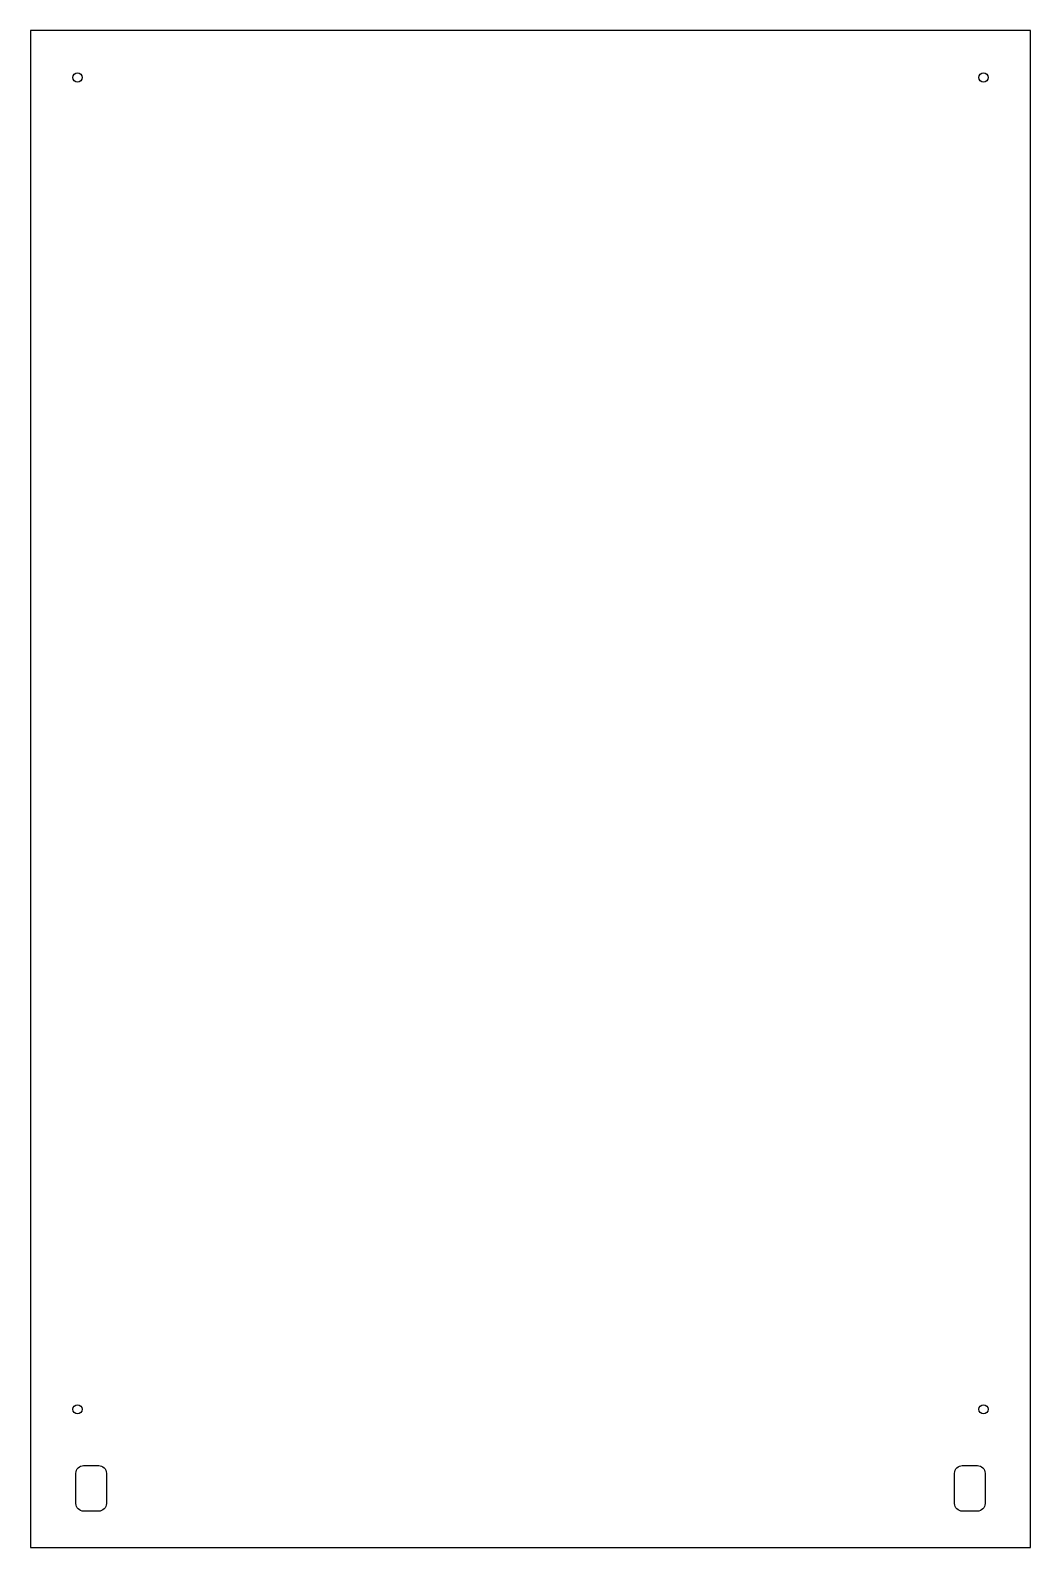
# Model space of a CAD drawing. Header units: millimetres. Extents: x 1 to 659, y 1 to 999.
import ezdxf

# ---------------------------------------------------------------- set-up
doc = ezdxf.new("R2010")
doc.units = ezdxf.units.MM
doc.layers.get('0').update_dxf_attribs({"linetype": 'CONTINUOUS'})

msp = doc.modelspace()

# ---------------------------------------------------------------- linework, layer by layer
msp.add_lwpolyline([(1, 1), (659, 1), (659, 999), (1, 999)], close=True)
for points in [[(46, 25), (36, 25, -0.414214), (31, 30), (31, 50, -0.414214), (36, 55), (46, 55, -0.414214), (51, 50), (51, 30, -0.414214)], [(624, 25), (614, 25, -0.414214), (609, 30), (609, 50, -0.414214), (614, 55), (624, 55, -0.414214), (629, 50), (629, 30, -0.414214)]]:
    msp.add_lwpolyline(points, format="xyb", close=True)
for centre in [(32, 968), (628, 968), (32, 92), (628, 92)]:
    msp.add_circle(centre, 3)

doc.saveas('drawing.dxf')
